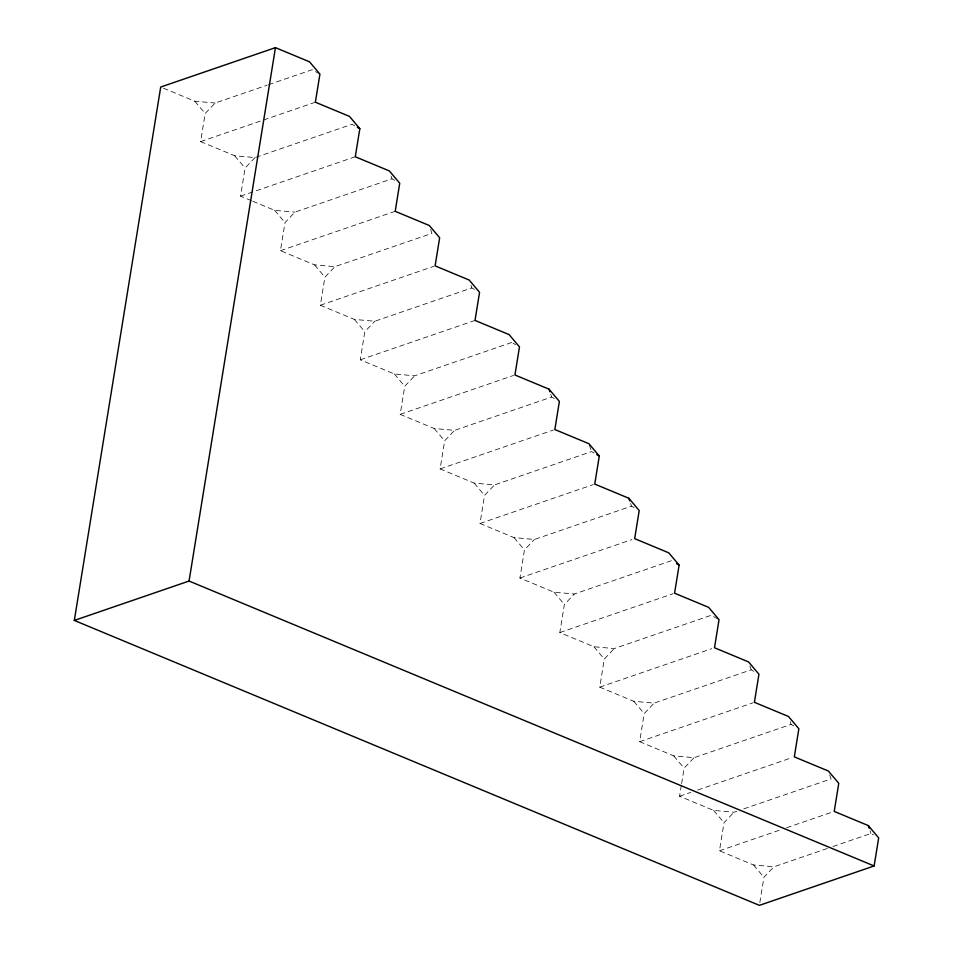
<?xml version="1.0" encoding="UTF-8"?>
<svg xmlns="http://www.w3.org/2000/svg" width="953" height="953" viewBox="0 0 953 953"><rect width="100%" height="100%" fill="white"/><g stroke="black" fill="none" stroke-linecap="round" stroke-linejoin="round"><path stroke-width="0.71" stroke-dasharray="4.76 3.57" d="M354.671 125.736L352.098 124.271L255.035 157.579L234.688 155.756L200.618 141.592L205.169 113.49L215.128 103.019L267.174 85.162M251.437 200.678L240.537 196.139L245.088 168.05L255.035 157.579M430.589 229.435L431.923 233.378L334.86 266.685L314.514 264.863L280.444 250.699L284.995 222.609L294.953 212.138L392.005 178.819L394.59 180.296M474.403 289.402L471.83 287.937L374.779 321.244L354.421 319.422L320.351 305.246L324.902 277.156L334.86 266.685M511.737 342.484L414.686 375.804L394.339 373.969L360.27 359.805L364.82 331.715L374.779 321.244M554.229 398.509L551.656 397.044L454.593 430.351L434.246 428.528L400.177 414.364L404.727 386.263L414.686 375.804M594.148 453.068L591.563 451.591L494.512 484.91L474.153 483.088L440.095 468.912L444.646 440.822L454.593 430.351M634.055 507.615L631.482 506.15L534.419 539.458L514.072 537.635L480.002 523.471L484.553 495.381L494.512 484.91M671.389 560.709L574.337 594.017L553.979 592.194L519.909 578.018L524.46 549.929L534.419 539.458M717.74 618.926L711.295 615.257L614.244 648.576L593.898 646.742L559.828 632.578L564.379 604.488L574.337 594.017M753.787 671.281L751.214 669.816L654.151 703.123L633.805 701.301L599.735 687.137L604.285 659.047L614.244 648.576M793.706 725.841L791.121 724.363L694.07 757.683L673.711 755.86L639.654 741.684L644.204 713.594L654.151 703.123M736.788 811.265L733.977 812.23L713.63 810.407L679.56 796.243L681.383 785.01M681.609 783.604L684.111 768.154L694.07 757.683M827.347 848.444L773.896 866.789L753.537 864.967L719.467 850.791L724.018 822.701L733.977 812.23M759.839 902.539L763.937 877.26L773.896 866.789M268.579 84.686L312.179 69.712L318.624 73.381M200.618 141.592L315.372 102.209M240.537 196.139L355.278 156.757M280.444 250.699L395.197 211.316M320.351 305.246L433.698 266.352M360.27 359.805L475.011 320.422M400.177 414.364L513.524 375.458M440.095 468.912L553.443 430.017M480.002 523.471L593.35 484.565M519.909 578.018L631.863 539.601M559.828 632.578L673.175 593.671M599.735 687.137L711.688 648.707M639.654 741.684L753.001 702.79M679.56 796.243L690.758 792.396M697.751 790.001L791.514 757.814M743.828 808.859L831.04 778.923L828.824 772.347M719.467 850.791L781.043 829.658M786.642 827.74L832.815 811.896M832.97 846.514L870.947 833.482L873.52 834.947M163.439 88.164L194.781 101.197L215.128 103.019M252.795 201.238L274.595 210.315L294.953 212.138M513.036 343.223L515.609 344.688M194.781 101.197L205.169 113.49M234.688 155.756L245.088 168.05M274.595 210.315L284.995 222.609M314.514 264.863L324.902 277.156M354.421 319.422L364.82 331.715M394.339 373.969L404.727 386.263M434.246 428.528L444.646 440.822M474.153 483.088L484.553 495.381M514.072 537.635L524.46 549.929M553.979 592.194L564.379 604.488M593.898 646.742L604.285 659.047M633.805 701.301L644.204 713.594M673.711 755.86L684.111 768.154M713.63 810.407L724.018 822.701M753.537 864.967L763.937 877.26M870.065 830.849L870.947 833.482M790.24 721.743L791.121 724.363M749.88 665.861L751.214 669.816M630.588 503.518L631.482 506.15M589.347 445.015L591.563 451.591M550.763 394.411L551.656 397.044M470.949 285.304L471.83 287.937M391.123 176.186L392.005 178.819"/><path stroke-width="1.43" d="M74.322 620.427L160.712 87.033L275.453 47.65L309.522 61.814L319.922 74.12L315.372 102.209L349.441 116.373L359.829 128.667L355.278 156.757L389.348 170.932L399.736 183.226L395.197 211.316L429.255 225.48L439.655 237.773L435.104 265.863L469.174 280.039L479.562 292.333L475.011 320.422L509.081 334.586L519.48 346.892L514.93 374.982L548.999 389.146L559.387 401.439L554.837 429.529L588.906 443.705L599.294 455.999L594.755 484.088L628.813 498.252L639.213 510.546L634.662 538.636L668.732 552.811L679.12 565.105L674.569 593.195L708.639 607.359L719.038 619.664L714.488 647.754L748.558 661.918L758.945 674.212L754.395 702.301L788.465 716.477L798.852 728.771L794.314 756.861L828.371 771.025L838.771 783.318L834.22 811.408L868.29 825.584L878.678 837.878L874.127 865.967L759.386 905.35L74.322 620.427L189.063 581.044L874.127 865.967M189.063 581.044L275.453 47.65M357.256 127.202L359.829 128.667M596.721 454.533L599.294 455.999M676.547 563.64L679.12 565.105M868.29 825.584L869.172 828.217M628.813 498.252L629.707 500.885M548.999 389.146L549.881 391.778"/></g></svg>
